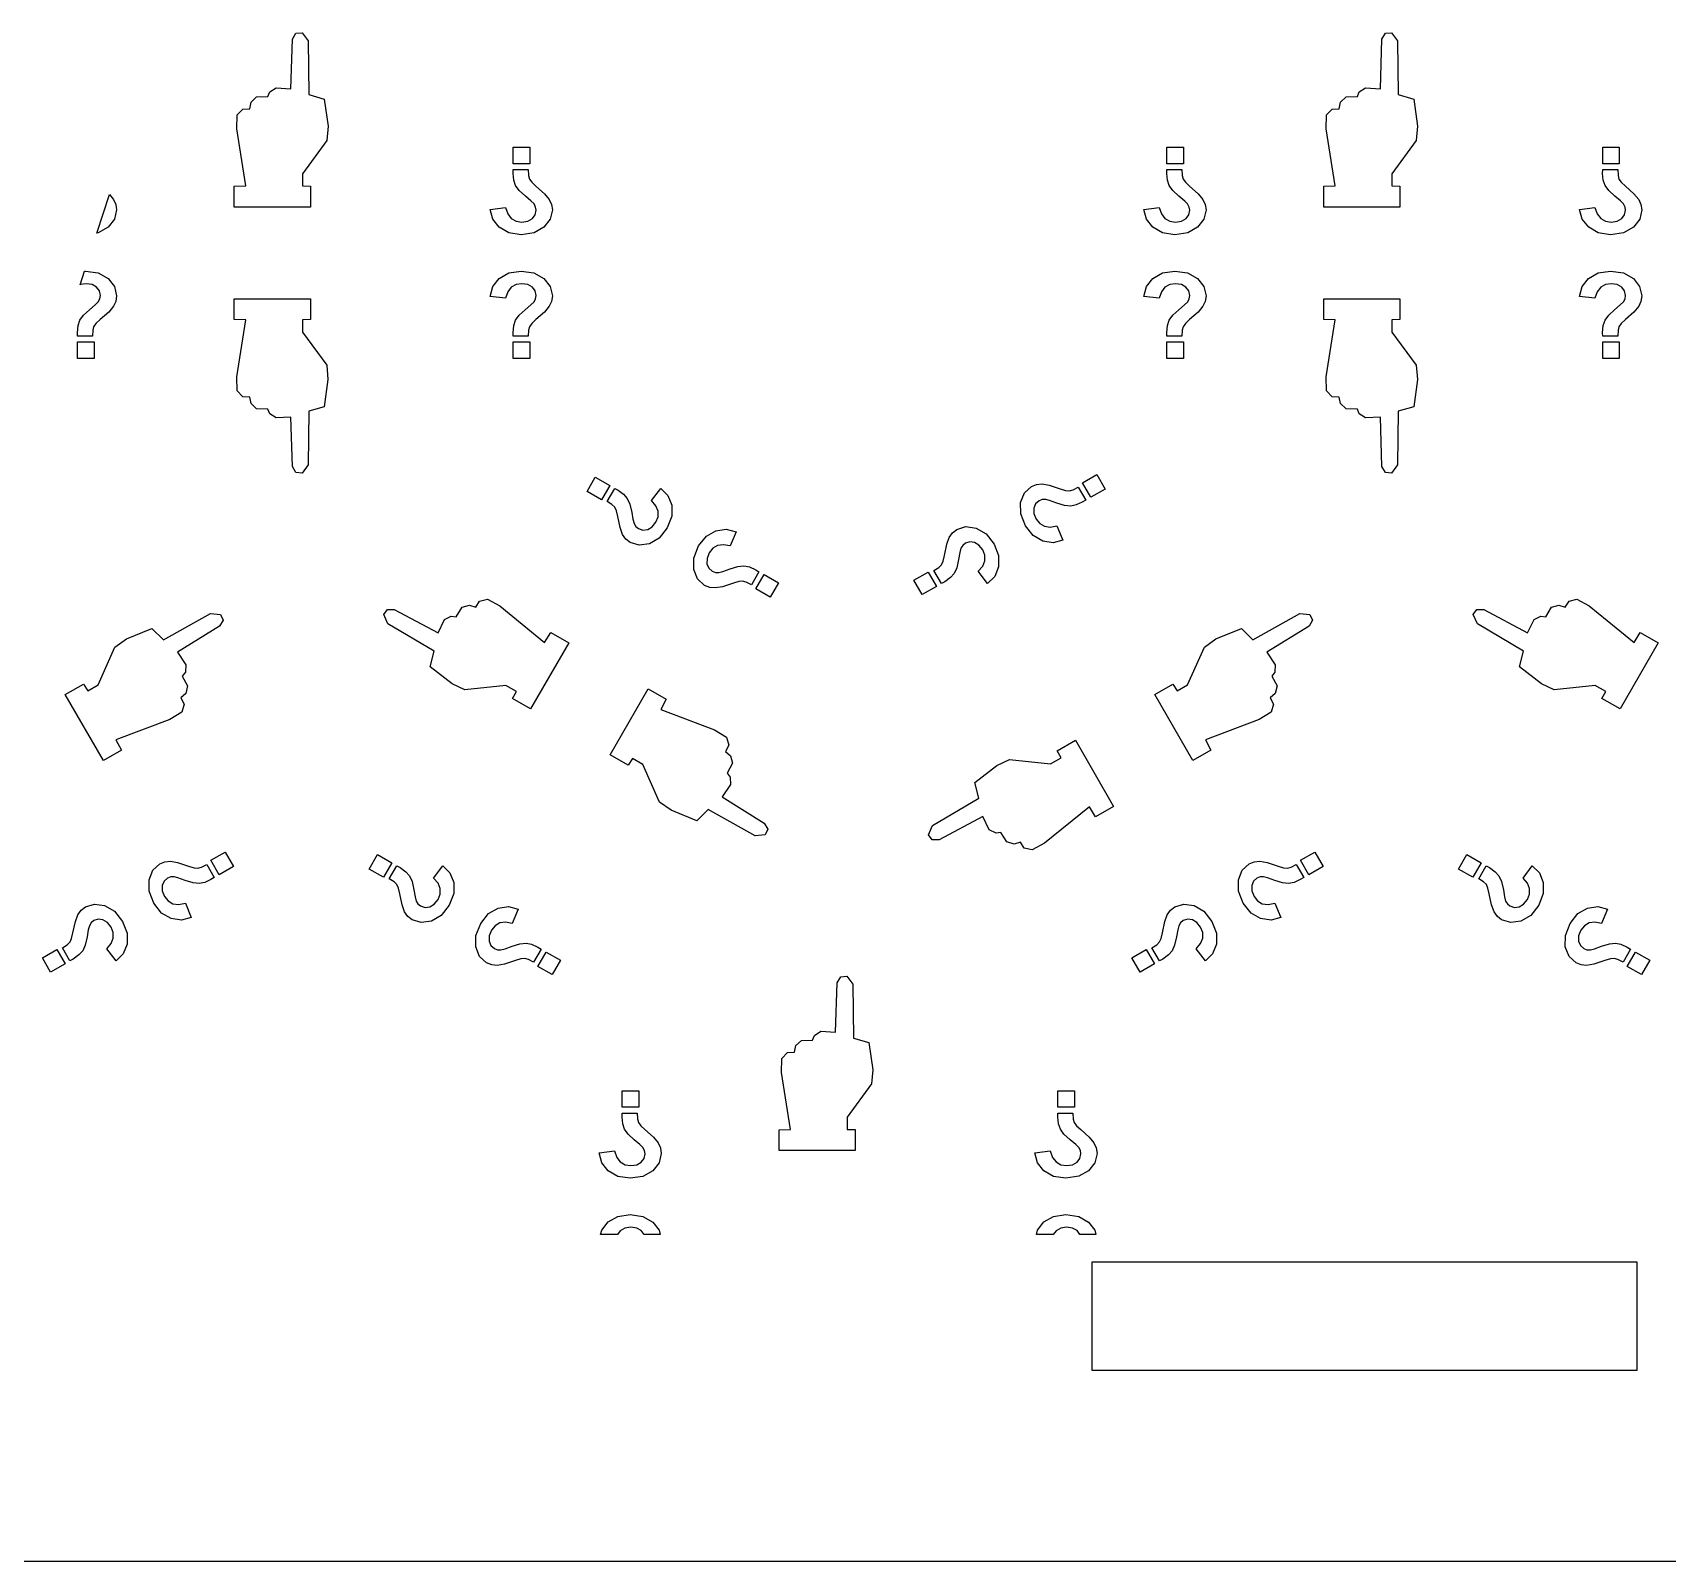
# Model space of a CAD drawing. Header units: metres. Extents: x 20 to 1108, y 20 to 485.
# Drawn here: x 593.2 to 653.2, y 253.8 to 309.9 of the extents above; entities that cross this region are included whole.
import ezdxf

# ---------------------------------------------------------------- set-up
doc = ezdxf.new("R2010")
doc.units = ezdxf.units.M

msp = doc.modelspace()

# ---------------------------------------------------------------- linework, layer by layer
for p, q in [((602.669, 307.892), (602.727, 309.708)), ((602.727, 309.708), (602.853, 309.928)), ((602.853, 309.928), (603.082, 309.95)), ((603.082, 309.95), (603.297, 309.652)), ((642.669, 307.892), (642.726, 309.708)), ((642.726, 309.708), (642.853, 309.928)), ((642.853, 309.928), (643.082, 309.95)), ((643.082, 309.95), (643.297, 309.652)), ((603.297, 309.652), (603.321, 307.675)), ((643.297, 309.652), (643.321, 307.675)), ((601.893, 307.777), (602.123, 307.927)), ((602.123, 307.927), (602.669, 307.892)), ((641.893, 307.777), (642.123, 307.927)), ((642.123, 307.927), (642.669, 307.892)), ((601.161, 307.16), (601.207, 307.401)), ((601.207, 307.401), (601.41, 307.593)), ((601.41, 307.593), (601.824, 307.606)), ((601.824, 307.606), (601.893, 307.777)), ((603.321, 307.675), (603.892, 307.515)), ((603.892, 307.515), (604.03, 306.512)), ((641.161, 307.16), (641.207, 307.401)), ((641.207, 307.401), (641.41, 307.593)), ((641.41, 307.593), (641.824, 307.606)), ((641.824, 307.606), (641.893, 307.777)), ((643.321, 307.675), (643.892, 307.515)), ((643.892, 307.515), (644.031, 306.512)), ((600.681, 306.415), (600.692, 306.931)), ((600.692, 306.931), (600.898, 307.148)), ((600.898, 307.148), (601.161, 307.16)), ((640.681, 306.415), (640.692, 306.931)), ((640.692, 306.931), (640.898, 307.148)), ((640.898, 307.148), (641.161, 307.16)), ((601.013, 304.325), (600.681, 306.415)), ((604.03, 306.512), (603.982, 305.991)), ((641.013, 304.325), (640.681, 306.415)), ((644.031, 306.512), (643.982, 305.991)), ((603.982, 305.991), (603.092, 304.772)), ((610.831, 305.744), (611.441, 305.745)), ((610.832, 305.136), (610.831, 305.744)), ((611.441, 305.745), (611.441, 305.136)), ((634.832, 305.136), (634.832, 305.745)), ((634.832, 305.745), (635.442, 305.745)), ((635.442, 305.745), (635.441, 305.136)), ((643.982, 305.991), (643.093, 304.772)), ((650.831, 305.744), (651.441, 305.745)), ((650.832, 305.136), (650.831, 305.744)), ((651.441, 305.745), (651.441, 305.136)), ((610.829, 304.776), (610.832, 304.924)), ((611.441, 305.136), (610.832, 305.136)), ((610.832, 304.924), (611.383, 304.924)), ((611.383, 304.924), (611.395, 304.706)), ((634.83, 304.776), (634.832, 304.924)), ((635.441, 305.136), (634.832, 305.136)), ((634.832, 304.924), (635.385, 304.926)), ((635.385, 304.926), (635.394, 304.71)), ((650.829, 304.776), (650.832, 304.924)), ((651.441, 305.136), (650.832, 305.136)), ((650.832, 304.924), (651.383, 304.924)), ((651.383, 304.924), (651.395, 304.706)), ((600.589, 303.55), (600.59, 304.314)), ((600.59, 304.314), (601.013, 304.325)), ((603.092, 304.772), (603.092, 304.325)), ((603.092, 304.325), (603.389, 304.315)), ((603.389, 304.315), (603.389, 303.549)), ((610.852, 304.533), (610.829, 304.776)), ((610.919, 304.338), (610.852, 304.533)), ((611.052, 304.152), (610.919, 304.338)), ((611.395, 304.706), (611.425, 304.577)), ((611.425, 304.577), (611.512, 304.458)), ((611.512, 304.458), (611.666, 304.318)), ((611.666, 304.318), (611.976, 304.039)), ((634.853, 304.532), (634.83, 304.776)), ((634.917, 304.339), (634.853, 304.532)), ((635.051, 304.152), (634.917, 304.339)), ((635.394, 304.71), (635.427, 304.574)), ((635.427, 304.574), (635.511, 304.46)), ((635.511, 304.46), (635.666, 304.318)), ((635.666, 304.318), (635.976, 304.039)), ((640.589, 303.55), (640.59, 304.314)), ((640.59, 304.314), (641.013, 304.325)), ((643.093, 304.772), (643.092, 304.325)), ((643.092, 304.325), (643.389, 304.315)), ((643.389, 304.315), (643.389, 303.549)), ((650.852, 304.533), (650.829, 304.776)), ((650.919, 304.338), (650.852, 304.533)), ((651.051, 304.152), (650.919, 304.338)), ((651.395, 304.706), (651.425, 304.577)), ((651.425, 304.577), (651.512, 304.458)), ((651.512, 304.458), (651.666, 304.318)), ((651.666, 304.318), (651.976, 304.039)), ((595.544, 302.594), (596.004, 304.008)), ((596.004, 304.008), (596.154, 303.828)), ((596.154, 303.828), (596.239, 303.644)), ((611.275, 303.944), (611.052, 304.152)), ((611.482, 303.772), (611.275, 303.944)), ((611.594, 303.663), (611.482, 303.772)), ((611.976, 304.039), (612.154, 303.828)), ((612.154, 303.828), (612.238, 303.644)), ((635.273, 303.947), (635.051, 304.152)), ((635.484, 303.77), (635.273, 303.947)), ((635.592, 303.663), (635.484, 303.77)), ((635.976, 304.039), (636.154, 303.828)), ((636.154, 303.828), (636.239, 303.644)), ((651.275, 303.944), (651.051, 304.152)), ((651.482, 303.772), (651.275, 303.944)), ((651.593, 303.663), (651.482, 303.772)), ((651.976, 304.039), (652.154, 303.828)), ((652.154, 303.828), (652.238, 303.644)), ((596.19, 303.103), (595.957, 302.808)), ((596.268, 303.445), (596.19, 303.103)), ((596.239, 303.644), (596.268, 303.445)), ((603.389, 303.549), (600.589, 303.55)), ((609.986, 303.463), (610.545, 303.532)), ((610.08, 303.103), (609.986, 303.463)), ((610.317, 302.804), (610.08, 303.103)), ((610.545, 303.532), (610.629, 303.296)), ((610.629, 303.296), (610.76, 303.129)), ((610.76, 303.129), (610.934, 303.029)), ((611.366, 303.029), (611.533, 303.125)), ((611.533, 303.125), (611.636, 303.261)), ((611.654, 303.549), (611.594, 303.663)), ((611.636, 303.261), (611.673, 303.432)), ((611.673, 303.432), (611.654, 303.549)), ((612.19, 303.103), (611.957, 302.806)), ((612.267, 303.445), (612.19, 303.103)), ((612.238, 303.644), (612.267, 303.445)), ((633.985, 303.463), (634.545, 303.532)), ((634.08, 303.102), (633.985, 303.463)), ((634.317, 302.804), (634.08, 303.102)), ((634.545, 303.532), (634.629, 303.296)), ((634.629, 303.296), (634.76, 303.129)), ((634.76, 303.129), (634.938, 303.027)), ((635.367, 303.028), (635.533, 303.124)), ((635.533, 303.124), (635.636, 303.261)), ((635.654, 303.55), (635.592, 303.663)), ((635.636, 303.261), (635.672, 303.428)), ((635.672, 303.428), (635.654, 303.55)), ((636.19, 303.103), (635.957, 302.808)), ((636.268, 303.445), (636.19, 303.103)), ((636.239, 303.644), (636.268, 303.445)), ((643.389, 303.549), (640.589, 303.55)), ((649.986, 303.463), (650.545, 303.532)), ((650.08, 303.103), (649.986, 303.463)), ((650.317, 302.804), (650.08, 303.103)), ((650.545, 303.532), (650.629, 303.296)), ((650.629, 303.296), (650.76, 303.129)), ((650.76, 303.129), (650.934, 303.029)), ((651.366, 303.029), (651.533, 303.125)), ((651.533, 303.125), (651.636, 303.261)), ((651.654, 303.549), (651.593, 303.663)), ((651.636, 303.261), (651.673, 303.432)), ((651.673, 303.432), (651.654, 303.549)), ((652.19, 303.103), (651.957, 302.806)), ((652.267, 303.445), (652.19, 303.103)), ((652.238, 303.644), (652.267, 303.445)), ((595.594, 302.602), (595.544, 302.594)), ((595.957, 302.808), (595.594, 302.602)), ((610.671, 302.6), (610.317, 302.804)), ((611.122, 302.531), (610.671, 302.6)), ((610.934, 303.029), (611.148, 302.996)), ((611.594, 302.603), (611.122, 302.531)), ((611.148, 302.996), (611.366, 303.029)), ((611.957, 302.806), (611.594, 302.603)), ((634.672, 302.599), (634.317, 302.804)), ((635.122, 302.533), (634.672, 302.599)), ((634.938, 303.027), (635.144, 302.995)), ((635.594, 302.602), (635.122, 302.533)), ((635.144, 302.995), (635.367, 303.028)), ((635.957, 302.808), (635.594, 302.602)), ((650.671, 302.6), (650.317, 302.804)), ((651.122, 302.531), (650.671, 302.6)), ((650.934, 303.029), (651.148, 302.996)), ((651.593, 302.603), (651.122, 302.531)), ((651.148, 302.996), (651.366, 303.029)), ((651.957, 302.806), (651.593, 302.603)), ((594.928, 300.698), (595.089, 301.194)), ((594.934, 300.702), (594.928, 300.698)), ((595.147, 300.734), (594.934, 300.702)), ((595.089, 301.194), (595.121, 301.199)), ((595.121, 301.199), (595.592, 301.13)), ((595.365, 300.702), (595.147, 300.734)), ((595.531, 300.607), (595.365, 300.702)), ((595.592, 301.13), (595.957, 300.922)), ((595.957, 300.922), (596.188, 300.629)), ((610.08, 300.63), (610.316, 300.928)), ((610.316, 300.928), (610.671, 301.132)), ((610.671, 301.132), (611.122, 301.199)), ((610.934, 300.702), (610.76, 300.602)), ((611.148, 300.734), (610.934, 300.702)), ((611.122, 301.199), (611.593, 301.13)), ((611.366, 300.702), (611.148, 300.734)), ((611.532, 300.607), (611.366, 300.702)), ((611.593, 301.13), (611.957, 300.922)), ((611.957, 300.922), (612.189, 300.629)), ((634.08, 300.63), (634.316, 300.928)), ((634.316, 300.928), (634.671, 301.132)), ((634.671, 301.132), (635.121, 301.199)), ((634.934, 300.702), (634.759, 300.602)), ((635.147, 300.734), (634.934, 300.702)), ((635.121, 301.199), (635.593, 301.13)), ((635.365, 300.702), (635.147, 300.734)), ((635.531, 300.607), (635.365, 300.702)), ((635.593, 301.13), (635.957, 300.922)), ((635.957, 300.922), (636.188, 300.629)), ((650.08, 300.63), (650.316, 300.928)), ((650.316, 300.928), (650.671, 301.132)), ((650.671, 301.132), (651.122, 301.199)), ((650.934, 300.702), (650.76, 300.602)), ((651.148, 300.734), (650.934, 300.702)), ((651.122, 301.199), (651.593, 301.13)), ((651.366, 300.702), (651.148, 300.734)), ((651.532, 300.607), (651.366, 300.702)), ((651.593, 301.13), (651.957, 300.922)), ((651.957, 300.922), (652.189, 300.629)), ((595.637, 300.468), (595.531, 300.607)), ((595.594, 300.07), (595.653, 300.179)), ((595.672, 300.3), (595.637, 300.468)), ((595.653, 300.179), (595.672, 300.3)), ((596.237, 300.085), (596.155, 299.904)), ((596.188, 300.629), (596.266, 300.285)), ((596.266, 300.285), (596.237, 300.085)), ((600.589, 299.417), (600.589, 300.182)), ((600.589, 300.182), (603.389, 300.182)), ((603.389, 300.182), (603.389, 299.416)), ((609.986, 300.268), (610.08, 300.63)), ((610.544, 300.199), (609.986, 300.268)), ((610.628, 300.434), (610.544, 300.199)), ((610.76, 300.602), (610.628, 300.434)), ((611.637, 300.468), (611.532, 300.607)), ((611.595, 300.07), (611.654, 300.179)), ((611.673, 300.3), (611.637, 300.468)), ((611.654, 300.179), (611.673, 300.3)), ((612.238, 300.085), (612.155, 299.904)), ((612.189, 300.629), (612.267, 300.285)), ((612.267, 300.285), (612.238, 300.085)), ((633.985, 300.268), (634.08, 300.63)), ((634.543, 300.199), (633.985, 300.268)), ((634.627, 300.434), (634.543, 300.199)), ((634.759, 300.602), (634.627, 300.434)), ((635.636, 300.468), (635.531, 300.607)), ((635.594, 300.07), (635.653, 300.179)), ((635.672, 300.3), (635.636, 300.468)), ((635.653, 300.179), (635.672, 300.3)), ((636.238, 300.085), (636.155, 299.904)), ((636.188, 300.629), (636.267, 300.285)), ((636.267, 300.285), (636.238, 300.085)), ((640.589, 299.417), (640.589, 300.182)), ((640.589, 300.182), (643.389, 300.182)), ((643.389, 300.182), (643.389, 299.416)), ((649.986, 300.268), (650.08, 300.63)), ((650.544, 300.199), (649.986, 300.268)), ((650.628, 300.434), (650.544, 300.199)), ((650.76, 300.602), (650.628, 300.434)), ((651.637, 300.468), (651.532, 300.607)), ((651.595, 300.07), (651.654, 300.179)), ((651.673, 300.3), (651.637, 300.468)), ((651.654, 300.179), (651.673, 300.3)), ((652.238, 300.085), (652.155, 299.904)), ((652.189, 300.629), (652.267, 300.285)), ((652.267, 300.285), (652.238, 300.085)), ((594.918, 299.394), (595.051, 299.578)), ((595.051, 299.578), (595.269, 299.78)), ((595.269, 299.78), (595.477, 299.954)), ((595.477, 299.954), (595.594, 300.07)), ((595.977, 299.694), (595.666, 299.414)), ((596.155, 299.904), (595.977, 299.694)), ((610.918, 299.394), (611.052, 299.578)), ((611.052, 299.578), (611.269, 299.78)), ((611.269, 299.78), (611.477, 299.954)), ((611.477, 299.954), (611.595, 300.07)), ((611.977, 299.694), (611.666, 299.414)), ((612.155, 299.904), (611.977, 299.694)), ((634.918, 299.394), (635.051, 299.578)), ((635.051, 299.578), (635.269, 299.78)), ((635.269, 299.78), (635.477, 299.954)), ((635.477, 299.954), (635.594, 300.07)), ((635.977, 299.694), (635.666, 299.414)), ((636.155, 299.904), (635.977, 299.694)), ((650.918, 299.394), (651.051, 299.578)), ((651.051, 299.578), (651.269, 299.78)), ((651.269, 299.78), (651.477, 299.954)), ((651.477, 299.954), (651.595, 300.07)), ((651.977, 299.694), (651.666, 299.414)), ((652.155, 299.904), (651.977, 299.694)), ((594.829, 298.933), (594.854, 299.203)), ((594.832, 298.806), (594.829, 298.933)), ((594.854, 299.203), (594.918, 299.394)), ((595.394, 299.025), (595.383, 298.806)), ((595.425, 299.154), (595.394, 299.025)), ((595.511, 299.271), (595.425, 299.154)), ((595.666, 299.414), (595.511, 299.271)), ((601.012, 299.404), (600.589, 299.417)), ((600.68, 297.318), (601.012, 299.404)), ((603.389, 299.416), (603.091, 299.404)), ((603.091, 299.404), (603.091, 298.959)), ((603.091, 298.959), (603.981, 297.738)), ((610.829, 298.933), (610.854, 299.203)), ((610.833, 298.806), (610.829, 298.933)), ((610.854, 299.203), (610.918, 299.394)), ((611.395, 299.025), (611.383, 298.806)), ((611.426, 299.154), (611.395, 299.025)), ((611.511, 299.271), (611.426, 299.154)), ((611.666, 299.414), (611.511, 299.271)), ((634.829, 298.933), (634.854, 299.203)), ((634.832, 298.806), (634.829, 298.933)), ((634.854, 299.203), (634.918, 299.394)), ((635.394, 299.025), (635.383, 298.806)), ((635.425, 299.154), (635.394, 299.025)), ((635.511, 299.271), (635.425, 299.154)), ((635.666, 299.414), (635.511, 299.271)), ((641.013, 299.404), (640.589, 299.417)), ((640.68, 297.318), (641.013, 299.404)), ((643.389, 299.416), (643.091, 299.404)), ((643.091, 299.404), (643.091, 298.959)), ((643.091, 298.959), (643.981, 297.738)), ((650.829, 298.933), (650.854, 299.203)), ((650.832, 298.806), (650.829, 298.933)), ((650.854, 299.203), (650.918, 299.394)), ((651.395, 299.025), (651.383, 298.806)), ((651.426, 299.154), (651.395, 299.025)), ((651.511, 299.271), (651.426, 299.154)), ((651.666, 299.414), (651.511, 299.271)), ((595.383, 298.806), (594.832, 298.806)), ((594.832, 297.985), (594.832, 298.596)), ((594.832, 298.596), (595.44, 298.596)), ((595.44, 298.596), (595.44, 297.985)), ((610.832, 297.985), (610.832, 298.596)), ((610.832, 298.596), (611.441, 298.596)), ((611.383, 298.806), (610.833, 298.806)), ((611.441, 298.596), (611.441, 297.985)), ((635.383, 298.806), (634.832, 298.806)), ((634.832, 297.985), (634.832, 298.596)), ((634.832, 298.596), (635.44, 298.596)), ((635.44, 298.596), (635.44, 297.985)), ((651.383, 298.806), (650.832, 298.806)), ((650.832, 297.985), (650.832, 298.596)), ((650.832, 298.596), (651.441, 298.596)), ((651.441, 298.596), (651.441, 297.985)), ((595.44, 297.985), (594.832, 297.985)), ((603.981, 297.738), (604.029, 297.214)), ((611.441, 297.985), (610.832, 297.985)), ((635.44, 297.985), (634.832, 297.985)), ((643.981, 297.738), (644.029, 297.214)), ((651.441, 297.985), (650.832, 297.985)), ((600.692, 296.799), (600.68, 297.318)), ((604.029, 297.214), (603.892, 296.216)), ((640.692, 296.799), (640.68, 297.318)), ((644.029, 297.214), (643.892, 296.216)), ((600.897, 296.582), (600.692, 296.799)), ((601.16, 296.57), (600.897, 296.582)), ((601.207, 296.33), (601.16, 296.57)), ((640.897, 296.582), (640.692, 296.799)), ((641.16, 296.57), (640.897, 296.582)), ((641.207, 296.33), (641.16, 296.57)), ((601.41, 296.137), (601.207, 296.33)), ((601.823, 296.125), (601.41, 296.137)), ((601.891, 295.955), (601.823, 296.125)), ((602.123, 295.805), (601.891, 295.955)), ((603.321, 296.057), (603.297, 294.079)), ((603.892, 296.216), (603.321, 296.057)), ((641.41, 296.137), (641.207, 296.33)), ((641.823, 296.125), (641.41, 296.137)), ((641.891, 295.955), (641.823, 296.125)), ((642.123, 295.805), (641.891, 295.955)), ((643.321, 296.057), (643.297, 294.079)), ((643.892, 296.216), (643.321, 296.057)), ((602.669, 295.839), (602.123, 295.805)), ((602.726, 294.023), (602.669, 295.839)), ((642.669, 295.839), (642.123, 295.805)), ((642.726, 294.023), (642.669, 295.839)), ((602.852, 293.803), (602.726, 294.023)), ((603.081, 293.779), (602.852, 293.803)), ((603.297, 294.079), (603.081, 293.779)), ((613.541, 293.101), (613.845, 293.628)), ((613.845, 293.628), (614.374, 293.324)), ((631.734, 293.419), (632.259, 293.723)), ((632.259, 293.723), (632.564, 293.196)), ((642.852, 293.803), (642.726, 294.023)), ((643.081, 293.779), (642.852, 293.803)), ((643.297, 294.079), (643.081, 293.779)), ((614.069, 292.796), (613.541, 293.101)), ((614.374, 293.324), (614.069, 292.796)), ((614.278, 292.74), (614.555, 293.218)), ((614.555, 293.218), (614.679, 293.149)), ((614.679, 293.149), (614.885, 293.002)), ((614.885, 293.002), (615.02, 292.851)), ((615.905, 292.771), (616.246, 293.22)), ((616.246, 293.22), (616.509, 292.959)), ((616.509, 292.959), (616.651, 292.604)), ((629.458, 292.7), (629.599, 293.054)), ((629.599, 293.054), (629.854, 293.288)), ((629.854, 293.288), (630.041, 293.364)), ((630.041, 293.364), (630.247, 293.383)), ((630.247, 293.383), (630.508, 293.334)), ((630.508, 293.334), (630.912, 293.203)), ((630.912, 293.203), (631.112, 293.142)), ((631.112, 293.142), (631.253, 293.127)), ((631.253, 293.127), (631.39, 293.168)), ((631.39, 293.168), (631.579, 293.266)), ((631.579, 293.266), (631.854, 292.787)), ((632.038, 292.893), (631.734, 293.419)), ((632.564, 293.196), (632.038, 292.893)), ((614.457, 292.627), (614.278, 292.74)), ((614.562, 292.525), (614.457, 292.627)), ((614.618, 292.399), (614.562, 292.525)), ((614.666, 292.19), (614.618, 292.399)), ((615.02, 292.851), (615.115, 292.641)), ((615.115, 292.641), (615.184, 292.339)), ((615.184, 292.339), (615.228, 292.084)), ((616.068, 292.578), (615.905, 292.771)), ((616.146, 292.381), (616.068, 292.578)), ((616.146, 292.179), (616.146, 292.381)), ((616.651, 292.604), (616.65, 292.193)), ((629.462, 292.284), (629.458, 292.7)), ((629.636, 291.842), (629.462, 292.284)), ((630.011, 292.652), (629.945, 292.492)), ((629.945, 292.492), (629.946, 292.299)), ((629.946, 292.299), (630.026, 292.094)), ((630.137, 292.766), (630.011, 292.652)), ((630.256, 292.811), (630.137, 292.766)), ((630.382, 292.815), (630.256, 292.811)), ((630.522, 292.776), (630.382, 292.815)), ((630.79, 292.678), (630.522, 292.776)), ((631.076, 292.591), (630.79, 292.678)), ((631.302, 292.568), (631.076, 292.591)), ((631.505, 292.609), (631.302, 292.568)), ((631.725, 292.709), (631.505, 292.609)), ((631.854, 292.787), (631.725, 292.709)), ((614.752, 291.781), (614.666, 292.19)), ((614.842, 291.528), (614.752, 291.781)), ((615.228, 292.084), (615.268, 291.928)), ((615.268, 291.928), (615.336, 291.817)), ((615.336, 291.817), (615.429, 291.742)), ((615.429, 291.742), (615.594, 291.69)), ((615.594, 291.69), (615.767, 291.711)), ((615.767, 291.711), (615.931, 291.807)), ((615.931, 291.807), (616.07, 291.982)), ((616.07, 291.982), (616.146, 292.179)), ((616.483, 291.771), (616.187, 291.395)), ((616.65, 292.193), (616.483, 291.771)), ((618.274, 291.665), (618.653, 291.721)), ((618.653, 291.721), (619.012, 291.623)), ((626.964, 291.587), (627.121, 291.71)), ((627.121, 291.71), (627.453, 291.814)), ((627.453, 291.814), (627.829, 291.76)), ((627.829, 291.76), (628.189, 291.547)), ((629.922, 291.484), (629.636, 291.842)), ((630.026, 292.094), (630.162, 291.928)), ((630.162, 291.928), (630.334, 291.827)), ((630.334, 291.827), (630.545, 291.796)), ((630.545, 291.796), (630.792, 291.841)), ((630.792, 291.841), (631.011, 291.321)), ((614.964, 291.358), (614.842, 291.528)), ((615.12, 291.234), (614.964, 291.358)), ((615.454, 291.131), (615.12, 291.234)), ((615.829, 291.186), (615.454, 291.131)), ((616.187, 291.395), (615.829, 291.186)), ((617.462, 290.66), (617.637, 291.104)), ((617.637, 291.104), (617.922, 291.462)), ((617.922, 291.462), (618.274, 291.665)), ((618.335, 291.119), (618.163, 291.018)), ((618.546, 291.15), (618.335, 291.119)), ((618.793, 291.104), (618.546, 291.15)), ((619.012, 291.623), (618.793, 291.104)), ((626.666, 290.751), (626.754, 291.166)), ((626.754, 291.166), (626.842, 291.416)), ((626.842, 291.416), (626.964, 291.587)), ((627.335, 291.124), (627.269, 291.018)), ((627.432, 291.203), (627.335, 291.124)), ((627.595, 291.256), (627.432, 291.203)), ((627.767, 291.234), (627.595, 291.256)), ((627.931, 291.138), (627.767, 291.234)), ((628.07, 290.963), (627.931, 291.138)), ((628.189, 291.547), (628.483, 291.176)), ((628.483, 291.176), (628.651, 290.749)), ((630.272, 291.281), (629.922, 291.484)), ((630.657, 291.225), (630.272, 291.281)), ((631.011, 291.321), (630.657, 291.225)), ((617.459, 290.244), (617.462, 290.66)), ((617.946, 290.647), (617.945, 290.453)), ((618.026, 290.85), (617.946, 290.647)), ((618.163, 291.018), (618.026, 290.85)), ((626.561, 290.417), (626.62, 290.548)), ((626.62, 290.548), (626.666, 290.751)), ((627.183, 290.604), (627.114, 290.302)), ((627.23, 290.866), (627.183, 290.604)), ((627.269, 291.018), (627.23, 290.866)), ((628.069, 290.367), (628.147, 290.564)), ((628.147, 290.765), (628.07, 290.963)), ((628.147, 290.564), (628.147, 290.765)), ((628.651, 290.749), (628.651, 290.343)), ((617.599, 289.894), (617.459, 290.244)), ((617.855, 289.655), (617.599, 289.894)), ((617.945, 290.453), (618.011, 290.293)), ((618.011, 290.293), (618.138, 290.179)), ((618.138, 290.179), (618.255, 290.135)), ((618.255, 290.135), (618.382, 290.131)), ((618.382, 290.131), (618.529, 290.171)), ((618.529, 290.171), (618.791, 290.268)), ((618.791, 290.268), (619.076, 290.355)), ((619.076, 290.355), (619.302, 290.38)), ((619.302, 290.38), (619.504, 290.337)), ((619.504, 290.337), (619.737, 290.23)), ((619.854, 290.16), (619.579, 289.68)), ((619.733, 289.526), (620.038, 290.054)), ((619.737, 290.23), (619.854, 290.16)), ((620.038, 290.054), (620.565, 289.749)), ((625.542, 289.844), (626.069, 290.149)), ((626.069, 290.149), (626.374, 289.621)), ((626.279, 290.205), (626.458, 290.318)), ((626.556, 289.728), (626.279, 290.205)), ((626.458, 290.318), (626.561, 290.417)), ((626.887, 289.943), (626.675, 289.792)), ((627.021, 290.095), (626.887, 289.943)), ((627.114, 290.302), (627.021, 290.095)), ((627.906, 290.175), (628.069, 290.367)), ((628.247, 289.726), (627.906, 290.175)), ((628.509, 289.984), (628.247, 289.726)), ((628.651, 290.343), (628.509, 289.984)), ((618.045, 289.58), (617.855, 289.655)), ((618.243, 289.562), (618.045, 289.58)), ((618.511, 289.61), (618.243, 289.562)), ((618.913, 289.74), (618.511, 289.61)), ((619.112, 289.802), (618.913, 289.74)), ((619.254, 289.818), (619.112, 289.802)), ((619.389, 289.778), (619.254, 289.818)), ((619.579, 289.68), (619.389, 289.778)), ((620.261, 289.221), (619.733, 289.526)), ((620.565, 289.749), (620.261, 289.221)), ((625.846, 289.318), (625.542, 289.844)), ((626.374, 289.621), (625.846, 289.318)), ((626.675, 289.792), (626.556, 289.728)), ((606.08, 288.587), (606.214, 288.774)), ((606.214, 288.774), (606.464, 288.774)), ((606.464, 288.774), (608.069, 287.916)), ((608.738, 288.503), (608.955, 288.854)), ((608.955, 288.854), (609.225, 288.935)), ((609.225, 288.935), (609.455, 288.855)), ((609.455, 288.855), (609.596, 289.076)), ((609.596, 289.076), (609.888, 289.146)), ((609.888, 289.146), (610.336, 288.901)), ((610.336, 288.901), (611.984, 287.566)), ((646.08, 288.587), (646.214, 288.774)), ((646.214, 288.774), (646.464, 288.774)), ((646.464, 288.774), (648.068, 287.916)), ((648.738, 288.503), (648.955, 288.854)), ((648.955, 288.854), (649.226, 288.935)), ((649.226, 288.935), (649.455, 288.855)), ((649.455, 288.855), (649.596, 289.076)), ((649.596, 289.076), (649.888, 289.146)), ((649.888, 289.146), (650.336, 288.901)), ((650.336, 288.901), (651.984, 287.566)), ((597.992, 287.656), (599.715, 288.625)), ((600.049, 288.158), (598.505, 287.2)), ((599.715, 288.625), (600.081, 288.586)), ((600.176, 288.376), (600.049, 288.158)), ((600.081, 288.586), (600.176, 288.376)), ((606.229, 288.252), (606.08, 288.587)), ((607.93, 287.241), (606.229, 288.252)), ((608.069, 287.916), (608.31, 288.405)), ((608.31, 288.405), (608.555, 288.529)), ((608.555, 288.529), (608.738, 288.503)), ((637.992, 287.656), (639.715, 288.625)), ((640.049, 288.158), (638.505, 287.2)), ((639.715, 288.625), (640.081, 288.586)), ((640.176, 288.376), (640.049, 288.158)), ((640.081, 288.586), (640.176, 288.376)), ((646.229, 288.252), (646.08, 288.587)), ((647.93, 287.241), (646.229, 288.252)), ((648.068, 287.916), (648.31, 288.405)), ((648.31, 288.405), (648.555, 288.529)), ((648.555, 288.529), (648.738, 288.503)), ((596.206, 287.391), (596.63, 287.69)), ((596.63, 287.69), (597.566, 288.071)), ((597.566, 288.071), (597.992, 287.656)), ((612.867, 287.544), (611.468, 285.121)), ((611.984, 287.566), (612.206, 287.925)), ((612.206, 287.925), (612.867, 287.544)), ((636.206, 287.391), (636.63, 287.69)), ((636.63, 287.69), (637.565, 288.071)), ((637.565, 288.071), (637.992, 287.656)), ((652.867, 287.544), (651.468, 285.121)), ((651.984, 287.566), (652.206, 287.925)), ((652.206, 287.925), (652.867, 287.544)), ((595.591, 286.008), (596.206, 287.391)), ((598.505, 287.2), (598.808, 286.743)), ((607.783, 286.666), (607.93, 287.241)), ((635.591, 286.008), (636.206, 287.391)), ((638.505, 287.2), (638.808, 286.743)), ((647.783, 286.666), (647.93, 287.241)), ((598.793, 286.47), (598.68, 286.325)), ((598.68, 286.325), (598.876, 285.966)), ((598.808, 286.743), (598.793, 286.47)), ((608.583, 286.045), (607.783, 286.666)), ((638.793, 286.47), (638.68, 286.325)), ((638.68, 286.325), (638.876, 285.966)), ((638.808, 286.743), (638.793, 286.47)), ((648.583, 286.045), (647.783, 286.666)), ((594.385, 285.653), (595.048, 286.036)), ((595.048, 286.036), (595.206, 285.786)), ((595.206, 285.786), (595.591, 286.008)), ((598.811, 285.689), (598.627, 285.528)), ((598.876, 285.966), (598.811, 285.689)), ((609.056, 285.827), (608.583, 286.045)), ((610.558, 285.987), (609.056, 285.827)), ((610.945, 285.765), (610.558, 285.987)), ((610.806, 285.503), (610.945, 285.765)), ((614.385, 283.437), (615.786, 285.86)), ((615.786, 285.86), (616.448, 285.478)), ((634.385, 285.653), (635.048, 286.036)), ((635.048, 286.036), (635.206, 285.786)), ((635.206, 285.786), (635.591, 286.008)), ((638.81, 285.689), (638.627, 285.528)), ((638.876, 285.966), (638.81, 285.689)), ((649.056, 285.827), (648.583, 286.045)), ((650.558, 285.987), (649.056, 285.827)), ((650.945, 285.765), (650.558, 285.987)), ((650.806, 285.503), (650.945, 285.765)), ((595.786, 283.229), (594.385, 285.653)), ((598.627, 285.528), (598.748, 285.295)), ((598.748, 285.295), (598.661, 285.007)), ((611.468, 285.121), (610.806, 285.503)), ((616.448, 285.478), (616.246, 285.105)), ((616.246, 285.105), (618.22, 284.351)), ((635.786, 283.229), (634.385, 285.653)), ((638.627, 285.528), (638.748, 285.295)), ((638.748, 285.295), (638.661, 285.007)), ((651.468, 285.121), (650.806, 285.503)), ((598.22, 284.738), (596.245, 283.984)), ((598.661, 285.007), (598.22, 284.738)), ((638.219, 284.738), (636.245, 283.984)), ((638.661, 285.007), (638.219, 284.738)), ((596.245, 283.984), (596.448, 283.611)), ((618.22, 284.351), (618.663, 284.081)), ((618.663, 284.081), (618.749, 283.795)), ((630.806, 283.586), (631.469, 283.969)), ((631.469, 283.969), (632.868, 281.545)), ((636.245, 283.984), (636.448, 283.611)), ((596.448, 283.611), (595.786, 283.229)), ((615.048, 283.054), (614.385, 283.437)), ((615.206, 283.304), (615.048, 283.054)), ((615.591, 283.082), (615.206, 283.304)), ((618.749, 283.795), (618.627, 283.561)), ((618.627, 283.561), (618.812, 283.4)), ((618.812, 283.4), (618.878, 283.127)), ((630.559, 283.102), (630.945, 283.325)), ((630.945, 283.325), (630.806, 283.586)), ((636.448, 283.611), (635.786, 283.229)), ((616.206, 281.699), (615.591, 283.082)), ((618.878, 283.127), (618.68, 282.764)), ((618.68, 282.764), (618.795, 282.617)), ((627.784, 282.424), (628.585, 283.044)), ((628.585, 283.044), (629.056, 283.262)), ((629.056, 283.262), (630.559, 283.102)), ((618.809, 282.346), (618.505, 281.889)), ((618.795, 282.617), (618.809, 282.346)), ((627.931, 281.848), (627.784, 282.424)), ((616.631, 281.4), (616.206, 281.699)), ((618.505, 281.889), (620.049, 280.931)), ((626.229, 280.839), (627.931, 281.848)), ((631.984, 281.525), (630.339, 280.19)), ((632.206, 281.164), (631.984, 281.525)), ((632.868, 281.545), (632.206, 281.164)), ((617.566, 281.018), (616.631, 281.4)), ((617.992, 281.433), (617.566, 281.018)), ((619.715, 280.463), (617.992, 281.433)), ((620.049, 280.931), (620.176, 280.711)), ((628.069, 281.175), (626.465, 280.317)), ((628.311, 280.684), (628.069, 281.175)), ((620.082, 280.503), (619.715, 280.463)), ((620.176, 280.711), (620.082, 280.503)), ((626.082, 280.503), (626.229, 280.839)), ((626.215, 280.317), (626.082, 280.503)), ((626.465, 280.317), (626.215, 280.317)), ((628.557, 280.561), (628.311, 280.684)), ((628.739, 280.587), (628.557, 280.561)), ((628.956, 280.236), (628.739, 280.587)), ((599.732, 279.564), (600.26, 279.868)), ((600.26, 279.868), (600.565, 279.34)), ((605.541, 279.244), (605.846, 279.773)), ((605.846, 279.773), (606.374, 279.468)), ((629.227, 280.154), (628.956, 280.236)), ((629.456, 280.234), (629.227, 280.154)), ((629.596, 280.014), (629.456, 280.234)), ((629.89, 279.943), (629.596, 280.014)), ((630.339, 280.19), (629.89, 279.943)), ((639.732, 279.564), (640.26, 279.868)), ((640.26, 279.868), (640.565, 279.34)), ((645.541, 279.244), (645.846, 279.773)), ((645.846, 279.773), (646.374, 279.468)), ((597.458, 278.844), (597.599, 279.197)), ((597.599, 279.197), (597.853, 279.433)), ((597.853, 279.433), (598.04, 279.508)), ((598.04, 279.508), (598.247, 279.526)), ((598.247, 279.526), (598.508, 279.479)), ((598.508, 279.479), (598.913, 279.347)), ((598.913, 279.347), (599.11, 279.287)), ((599.11, 279.287), (599.252, 279.271)), ((599.252, 279.271), (599.391, 279.312)), ((599.391, 279.312), (599.578, 279.408)), ((599.578, 279.408), (599.854, 278.93)), ((600.037, 279.035), (599.732, 279.564)), ((600.565, 279.34), (600.037, 279.035)), ((606.068, 278.94), (605.541, 279.244)), ((606.374, 279.468), (606.068, 278.94)), ((606.281, 278.884), (606.556, 279.361)), ((606.556, 279.361), (606.675, 279.296)), ((606.675, 279.296), (606.885, 279.146)), ((606.885, 279.146), (607.02, 278.993)), ((607.906, 278.914), (608.246, 279.364)), ((608.246, 279.364), (608.507, 279.104)), ((608.507, 279.104), (608.651, 278.745)), ((637.458, 278.844), (637.599, 279.197)), ((637.599, 279.197), (637.853, 279.433)), ((637.853, 279.433), (638.04, 279.508)), ((638.04, 279.508), (638.247, 279.526)), ((638.247, 279.526), (638.508, 279.479)), ((638.508, 279.479), (638.913, 279.347)), ((638.913, 279.347), (639.11, 279.287)), ((639.11, 279.287), (639.252, 279.271)), ((639.252, 279.271), (639.392, 279.312)), ((639.392, 279.312), (639.578, 279.408)), ((639.578, 279.408), (639.854, 278.93)), ((640.037, 279.035), (639.732, 279.564)), ((640.565, 279.34), (640.037, 279.035)), ((646.068, 278.94), (645.541, 279.244)), ((646.374, 279.468), (646.068, 278.94)), ((646.281, 278.884), (646.556, 279.361)), ((646.556, 279.361), (646.675, 279.296)), ((646.675, 279.296), (646.885, 279.146)), ((646.885, 279.146), (647.02, 278.993)), ((647.906, 278.914), (648.246, 279.364)), ((648.246, 279.364), (648.507, 279.104)), ((648.507, 279.104), (648.651, 278.745)), ((597.462, 278.429), (597.458, 278.844)), ((598.011, 278.796), (597.945, 278.636)), ((597.945, 278.636), (597.945, 278.446)), ((598.137, 278.91), (598.011, 278.796)), ((598.255, 278.954), (598.137, 278.91)), ((598.382, 278.959), (598.255, 278.954)), ((598.522, 278.92), (598.382, 278.959)), ((598.79, 278.822), (598.522, 278.92)), ((599.076, 278.734), (598.79, 278.822)), ((599.301, 278.711), (599.076, 278.734)), ((599.504, 278.752), (599.301, 278.711)), ((599.727, 278.855), (599.504, 278.752)), ((599.854, 278.93), (599.727, 278.855)), ((606.461, 278.769), (606.281, 278.884)), ((606.562, 278.673), (606.461, 278.769)), ((606.619, 278.541), (606.562, 278.673)), ((606.666, 278.334), (606.619, 278.541)), ((607.02, 278.993), (607.114, 278.787)), ((607.114, 278.787), (607.184, 278.483)), ((607.184, 278.483), (607.228, 278.228)), ((608.069, 278.721), (607.906, 278.914)), ((608.146, 278.526), (608.069, 278.721)), ((608.146, 278.324), (608.146, 278.526)), ((608.651, 278.745), (608.65, 278.339)), ((637.462, 278.429), (637.458, 278.844)), ((638.011, 278.796), (637.945, 278.636)), ((637.945, 278.636), (637.945, 278.446)), ((638.137, 278.91), (638.011, 278.796)), ((638.255, 278.954), (638.137, 278.91)), ((638.382, 278.959), (638.255, 278.954)), ((638.522, 278.92), (638.382, 278.959)), ((638.79, 278.822), (638.522, 278.92)), ((639.076, 278.734), (638.79, 278.822)), ((639.301, 278.711), (639.076, 278.734)), ((639.504, 278.752), (639.301, 278.711)), ((639.727, 278.855), (639.504, 278.752)), ((639.854, 278.93), (639.727, 278.855)), ((646.461, 278.769), (646.281, 278.884)), ((646.562, 278.673), (646.461, 278.769)), ((646.619, 278.541), (646.562, 278.673)), ((646.666, 278.334), (646.619, 278.541)), ((647.02, 278.993), (647.114, 278.787)), ((647.114, 278.787), (647.184, 278.483)), ((647.184, 278.483), (647.228, 278.228)), ((648.068, 278.721), (647.906, 278.914)), ((648.147, 278.526), (648.068, 278.721)), ((648.146, 278.324), (648.147, 278.526)), ((648.651, 278.745), (648.65, 278.339)), ((595.12, 277.856), (595.453, 277.959)), ((595.453, 277.959), (595.829, 277.904)), ((595.829, 277.904), (596.187, 277.694)), ((597.636, 277.985), (597.462, 278.429)), ((597.922, 277.628), (597.636, 277.985)), ((597.945, 278.446), (598.029, 278.236)), ((598.029, 278.236), (598.162, 278.071)), ((598.162, 278.071), (598.334, 277.971)), ((598.334, 277.971), (598.545, 277.941)), ((598.545, 277.941), (598.792, 277.985)), ((598.792, 277.985), (599.011, 277.466)), ((606.752, 277.925), (606.666, 278.334)), ((606.842, 277.673), (606.752, 277.925)), ((607.228, 278.228), (607.267, 278.069)), ((607.267, 278.069), (607.333, 277.965)), ((607.333, 277.965), (607.428, 277.887)), ((607.428, 277.887), (607.595, 277.833)), ((607.766, 277.856), (607.93, 277.95)), ((607.93, 277.95), (608.069, 278.125)), ((608.069, 278.125), (608.146, 278.324)), ((608.483, 277.914), (608.189, 277.543)), ((608.65, 278.339), (608.483, 277.914)), ((635.12, 277.856), (635.453, 277.959)), ((635.453, 277.959), (635.829, 277.904)), ((635.829, 277.904), (636.187, 277.694)), ((637.636, 277.985), (637.462, 278.429)), ((637.922, 277.628), (637.636, 277.985)), ((637.945, 278.446), (638.029, 278.236)), ((638.029, 278.236), (638.162, 278.071)), ((638.162, 278.071), (638.334, 277.971)), ((638.334, 277.971), (638.545, 277.941)), ((638.545, 277.941), (638.792, 277.985)), ((638.792, 277.985), (639.011, 277.466)), ((646.752, 277.925), (646.666, 278.334)), ((646.842, 277.673), (646.752, 277.925)), ((647.228, 278.228), (647.267, 278.069)), ((647.267, 278.069), (647.333, 277.965)), ((647.333, 277.965), (647.428, 277.887)), ((647.428, 277.887), (647.594, 277.833)), ((647.766, 277.856), (647.93, 277.95)), ((647.93, 277.95), (648.069, 278.125)), ((648.069, 278.125), (648.146, 278.324)), ((648.483, 277.914), (648.189, 277.543)), ((648.65, 278.339), (648.483, 277.914)), ((594.666, 276.898), (594.753, 277.311)), ((594.753, 277.311), (594.842, 277.561)), ((594.842, 277.561), (594.963, 277.732)), ((594.963, 277.732), (595.12, 277.856)), ((595.431, 277.348), (595.333, 277.267)), ((595.594, 277.401), (595.431, 277.348)), ((595.766, 277.378), (595.594, 277.401)), ((595.931, 277.282), (595.766, 277.378)), ((596.07, 277.108), (595.931, 277.282)), ((596.187, 277.694), (596.483, 277.32)), ((596.483, 277.32), (596.65, 276.894)), ((598.272, 277.425), (597.922, 277.628)), ((598.656, 277.369), (598.272, 277.425)), ((599.011, 277.466), (598.656, 277.369)), ((606.964, 277.502), (606.842, 277.673)), ((607.12, 277.378), (606.964, 277.502)), ((607.453, 277.275), (607.12, 277.378)), ((607.828, 277.328), (607.453, 277.275)), ((607.595, 277.833), (607.766, 277.856)), ((608.189, 277.543), (607.828, 277.328)), ((609.636, 277.247), (609.922, 277.606)), ((609.922, 277.606), (610.274, 277.809)), ((610.274, 277.809), (610.653, 277.865)), ((610.547, 277.294), (610.334, 277.263)), ((610.791, 277.248), (610.547, 277.294)), ((610.653, 277.865), (611.011, 277.768)), ((611.011, 277.768), (610.791, 277.248)), ((634.666, 276.898), (634.753, 277.311)), ((634.753, 277.311), (634.842, 277.561)), ((634.842, 277.561), (634.963, 277.732)), ((634.963, 277.732), (635.12, 277.856)), ((635.431, 277.348), (635.333, 277.267)), ((635.594, 277.401), (635.431, 277.348)), ((635.766, 277.378), (635.594, 277.401)), ((635.931, 277.282), (635.766, 277.378)), ((636.07, 277.108), (635.931, 277.282)), ((636.187, 277.694), (636.483, 277.32)), ((636.483, 277.32), (636.65, 276.894)), ((638.272, 277.425), (637.922, 277.628)), ((638.656, 277.369), (638.272, 277.425)), ((639.011, 277.466), (638.656, 277.369)), ((646.964, 277.502), (646.842, 277.673)), ((647.12, 277.378), (646.964, 277.502)), ((647.453, 277.275), (647.12, 277.378)), ((647.828, 277.328), (647.453, 277.275)), ((647.594, 277.833), (647.766, 277.856)), ((648.189, 277.543), (647.828, 277.328)), ((649.636, 277.247), (649.922, 277.606)), ((649.922, 277.606), (650.274, 277.809)), ((650.274, 277.809), (650.653, 277.865)), ((650.547, 277.294), (650.335, 277.263)), ((650.791, 277.248), (650.547, 277.294)), ((650.653, 277.865), (651.011, 277.768)), ((651.011, 277.768), (650.791, 277.248)), ((594.562, 276.565), (594.617, 276.69)), ((594.617, 276.69), (594.666, 276.898)), ((595.183, 276.748), (595.113, 276.445)), ((595.229, 277.012), (595.183, 276.748)), ((595.267, 277.163), (595.229, 277.012)), ((595.333, 277.267), (595.267, 277.163)), ((596.068, 276.512), (596.146, 276.708)), ((596.146, 276.91), (596.07, 277.108)), ((596.146, 276.708), (596.146, 276.91)), ((596.65, 276.894), (596.651, 276.488)), ((609.459, 276.388), (609.462, 276.806)), ((609.462, 276.806), (609.636, 277.247)), ((610.029, 276.996), (609.945, 276.788)), ((609.945, 276.788), (609.945, 276.597)), ((610.162, 277.162), (610.029, 276.996)), ((610.334, 277.263), (610.162, 277.162)), ((634.562, 276.565), (634.617, 276.69)), ((634.617, 276.69), (634.666, 276.898)), ((635.182, 276.748), (635.113, 276.445)), ((635.229, 277.012), (635.182, 276.748)), ((635.267, 277.163), (635.229, 277.012)), ((635.333, 277.267), (635.267, 277.163)), ((636.068, 276.512), (636.146, 276.708)), ((636.146, 276.91), (636.07, 277.108)), ((636.146, 276.708), (636.146, 276.91)), ((636.65, 276.894), (636.651, 276.488)), ((649.459, 276.388), (649.462, 276.806)), ((649.462, 276.806), (649.636, 277.247)), ((650.029, 276.996), (649.945, 276.788)), ((649.945, 276.788), (649.945, 276.597)), ((650.162, 277.162), (650.029, 276.996)), ((650.335, 277.263), (650.162, 277.162)), ((593.541, 275.988), (594.068, 276.294)), ((594.068, 276.294), (594.374, 275.766)), ((594.281, 276.35), (594.457, 276.463)), ((594.556, 275.871), (594.281, 276.35)), ((594.457, 276.463), (594.562, 276.565)), ((594.886, 276.088), (594.676, 275.938)), ((595.022, 276.24), (594.886, 276.088)), ((595.113, 276.445), (595.022, 276.24)), ((595.905, 276.319), (596.068, 276.512)), ((596.246, 275.87), (595.905, 276.319)), ((596.507, 276.13), (596.246, 275.87)), ((596.651, 276.488), (596.507, 276.13)), ((609.598, 276.037), (609.459, 276.388)), ((609.945, 276.597), (610.012, 276.437)), ((610.012, 276.437), (610.137, 276.323)), ((610.137, 276.323), (610.255, 276.278)), ((610.255, 276.278), (610.381, 276.275)), ((610.381, 276.275), (610.529, 276.315)), ((610.529, 276.315), (610.792, 276.411)), ((610.792, 276.411), (611.076, 276.498)), ((611.076, 276.498), (611.302, 276.523)), ((611.302, 276.523), (611.501, 276.482)), ((611.501, 276.482), (611.736, 276.374)), ((611.853, 276.301), (611.578, 275.824)), ((611.733, 275.67), (612.037, 276.196)), ((611.736, 276.374), (611.853, 276.301)), ((612.037, 276.196), (612.564, 275.893)), ((633.541, 275.988), (634.068, 276.294)), ((634.068, 276.294), (634.374, 275.766)), ((634.281, 276.35), (634.457, 276.463)), ((634.556, 275.871), (634.281, 276.35)), ((634.457, 276.463), (634.562, 276.565)), ((634.886, 276.088), (634.676, 275.938)), ((635.022, 276.24), (634.886, 276.088)), ((635.113, 276.445), (635.022, 276.24)), ((635.906, 276.319), (636.068, 276.512)), ((636.246, 275.87), (635.906, 276.319)), ((636.507, 276.13), (636.246, 275.87)), ((636.651, 276.488), (636.507, 276.13)), ((649.598, 276.037), (649.459, 276.388)), ((649.945, 276.597), (650.011, 276.437)), ((650.011, 276.437), (650.137, 276.323)), ((650.137, 276.323), (650.255, 276.278)), ((650.255, 276.278), (650.381, 276.275)), ((650.381, 276.275), (650.529, 276.315)), ((650.529, 276.315), (650.792, 276.411)), ((650.792, 276.411), (651.076, 276.498)), ((651.076, 276.498), (651.302, 276.523)), ((651.302, 276.523), (651.501, 276.482)), ((651.501, 276.482), (651.736, 276.374)), ((651.853, 276.301), (651.578, 275.824)), ((651.733, 275.67), (652.037, 276.196)), ((651.736, 276.374), (651.853, 276.301)), ((652.037, 276.196), (652.564, 275.893)), ((593.845, 275.461), (593.541, 275.988)), ((594.374, 275.766), (593.845, 275.461)), ((594.676, 275.938), (594.556, 275.871)), ((609.854, 275.8), (609.598, 276.037)), ((610.045, 275.724), (609.854, 275.8)), ((610.243, 275.705), (610.045, 275.724)), ((610.511, 275.754), (610.243, 275.705)), ((610.912, 275.884), (610.511, 275.754)), ((611.114, 275.947), (610.912, 275.884)), ((611.254, 275.962), (611.114, 275.947)), ((611.388, 275.922), (611.254, 275.962)), ((611.578, 275.824), (611.388, 275.922)), ((612.26, 275.366), (611.733, 275.67)), ((612.564, 275.893), (612.26, 275.366)), ((633.845, 275.461), (633.541, 275.988)), ((634.374, 275.766), (633.845, 275.461)), ((634.676, 275.938), (634.556, 275.871)), ((649.854, 275.8), (649.598, 276.037)), ((650.045, 275.724), (649.854, 275.8)), ((650.243, 275.705), (650.045, 275.724)), ((650.511, 275.754), (650.243, 275.705)), ((650.912, 275.884), (650.511, 275.754)), ((651.114, 275.947), (650.912, 275.884)), ((651.254, 275.962), (651.114, 275.947)), ((651.389, 275.922), (651.254, 275.962)), ((651.578, 275.824), (651.389, 275.922)), ((652.26, 275.366), (651.733, 275.67)), ((652.564, 275.893), (652.26, 275.366)), ((622.669, 273.251), (622.727, 275.068)), ((622.727, 275.068), (622.853, 275.286)), ((622.853, 275.286), (623.082, 275.309)), ((623.082, 275.309), (623.297, 275.012)), ((623.297, 275.012), (623.321, 273.033)), ((621.824, 272.965), (621.893, 273.136)), ((621.893, 273.136), (622.123, 273.286)), ((622.123, 273.286), (622.669, 273.251)), ((620.692, 272.289), (620.898, 272.507)), ((620.898, 272.507), (621.161, 272.52)), ((621.161, 272.52), (621.207, 272.759)), ((621.207, 272.759), (621.41, 272.951)), ((621.41, 272.951), (621.824, 272.965)), ((623.321, 273.033), (623.892, 272.873)), ((623.892, 272.873), (624.03, 271.87)), ((620.681, 271.775), (620.692, 272.289)), ((621.013, 269.685), (620.681, 271.775)), ((623.982, 271.351), (623.092, 270.131)), ((624.03, 271.87), (623.982, 271.351)), ((614.832, 270.494), (614.832, 271.104)), ((614.832, 271.104), (615.441, 271.104)), ((615.441, 271.104), (615.441, 270.494)), ((630.831, 271.104), (631.441, 271.104)), ((630.832, 270.494), (630.831, 271.104)), ((631.441, 271.104), (631.441, 270.495)), ((614.83, 270.134), (614.832, 270.283)), ((614.853, 269.892), (614.83, 270.134)), ((615.441, 270.494), (614.832, 270.494)), ((614.832, 270.283), (615.385, 270.284)), ((615.385, 270.284), (615.394, 270.069)), ((623.092, 270.131), (623.092, 269.685)), ((630.829, 270.134), (630.832, 270.283)), ((630.852, 269.893), (630.829, 270.134)), ((631.441, 270.495), (630.832, 270.494)), ((630.832, 270.283), (631.383, 270.283)), ((631.383, 270.283), (631.395, 270.065)), ((614.917, 269.698), (614.853, 269.892)), ((615.051, 269.512), (614.917, 269.698)), ((615.273, 269.306), (615.051, 269.512)), ((615.394, 270.069), (615.427, 269.934)), ((615.427, 269.934), (615.511, 269.819)), ((615.511, 269.819), (615.666, 269.677)), ((615.666, 269.677), (615.976, 269.399)), ((620.589, 268.908), (620.59, 269.672)), ((620.59, 269.672), (621.013, 269.685)), ((623.092, 269.685), (623.389, 269.674)), ((623.389, 269.674), (623.389, 268.908)), ((630.919, 269.696), (630.852, 269.893)), ((631.052, 269.512), (630.919, 269.696)), ((631.275, 269.304), (631.052, 269.512)), ((631.395, 270.065), (631.425, 269.936)), ((631.425, 269.936), (631.512, 269.818)), ((631.512, 269.818), (631.666, 269.677)), ((631.666, 269.677), (631.976, 269.399)), ((613.985, 268.822), (614.545, 268.891)), ((614.545, 268.891), (614.629, 268.654)), ((615.484, 269.129), (615.273, 269.306)), ((615.592, 269.023), (615.484, 269.129)), ((615.654, 268.908), (615.592, 269.023)), ((615.672, 268.786), (615.654, 268.908)), ((615.976, 269.399), (616.154, 269.188)), ((616.154, 269.188), (616.239, 269.003)), ((616.239, 269.003), (616.268, 268.804)), ((623.389, 268.908), (620.589, 268.908)), ((629.986, 268.822), (630.545, 268.891)), ((630.545, 268.891), (630.629, 268.654)), ((631.482, 269.131), (631.275, 269.304)), ((631.594, 269.023), (631.482, 269.131)), ((631.654, 268.908), (631.594, 269.023)), ((631.673, 268.79), (631.654, 268.908)), ((631.976, 269.399), (632.154, 269.188)), ((632.154, 269.188), (632.238, 269.003)), ((632.238, 269.003), (632.267, 268.804)), ((614.08, 268.461), (613.985, 268.822)), ((614.317, 268.162), (614.08, 268.461)), ((614.629, 268.654), (614.76, 268.488)), ((614.76, 268.488), (614.938, 268.386)), ((614.938, 268.386), (615.144, 268.354)), ((615.144, 268.354), (615.367, 268.388)), ((615.367, 268.388), (615.533, 268.483)), ((615.533, 268.483), (615.637, 268.619)), ((615.637, 268.619), (615.672, 268.786)), ((616.19, 268.461), (615.957, 268.167)), ((616.268, 268.804), (616.19, 268.461)), ((630.08, 268.461), (629.986, 268.822)), ((630.317, 268.162), (630.08, 268.461)), ((630.629, 268.654), (630.76, 268.488)), ((630.76, 268.488), (630.934, 268.388)), ((630.934, 268.388), (631.148, 268.355)), ((631.148, 268.355), (631.366, 268.388)), ((631.366, 268.388), (631.533, 268.484)), ((631.533, 268.484), (631.636, 268.62)), ((631.636, 268.62), (631.673, 268.79)), ((632.19, 268.461), (631.957, 268.165)), ((632.267, 268.804), (632.19, 268.461)), ((614.672, 267.958), (614.317, 268.162)), ((615.122, 267.892), (614.672, 267.958)), ((615.594, 267.96), (615.122, 267.892)), ((615.957, 268.167), (615.594, 267.96)), ((630.671, 267.958), (630.317, 268.162)), ((631.122, 267.891), (630.671, 267.958)), ((631.594, 267.961), (631.122, 267.891)), ((631.957, 268.165), (631.594, 267.961)), ((614.316, 266.286), (614.671, 266.49)), ((614.671, 266.49), (615.121, 266.558)), ((615.121, 266.558), (615.592, 266.488)), ((615.592, 266.488), (615.957, 266.281)), ((630.316, 266.286), (630.671, 266.49)), ((630.671, 266.49), (631.122, 266.558)), ((631.122, 266.558), (631.593, 266.488)), ((631.593, 266.488), (631.957, 266.281)), ((614.038, 265.826), (614.08, 265.988)), ((614.08, 265.988), (614.316, 266.286)), ((614.759, 265.961), (614.653, 265.826)), ((614.934, 266.061), (614.759, 265.961)), ((615.147, 266.094), (614.934, 266.061)), ((615.365, 266.062), (615.147, 266.094)), ((615.531, 265.966), (615.365, 266.062)), ((615.637, 265.826), (615.531, 265.966)), ((615.957, 266.281), (616.188, 265.987)), ((616.188, 265.987), (616.225, 265.826)), ((630.038, 265.826), (630.08, 265.988)), ((630.08, 265.988), (630.316, 266.286)), ((630.76, 265.961), (630.654, 265.826)), ((630.934, 266.061), (630.76, 265.961)), ((631.148, 266.094), (630.934, 266.061)), ((631.366, 266.062), (631.148, 266.094)), ((631.532, 265.966), (631.366, 266.062)), ((631.637, 265.826), (631.532, 265.966)), ((631.957, 266.281), (632.189, 265.987)), ((632.189, 265.987), (632.225, 265.826)), ((614.653, 265.826), (614.038, 265.826)), ((616.225, 265.826), (615.637, 265.826)), ((630.654, 265.826), (630.038, 265.826)), ((632.225, 265.826), (631.637, 265.826)), ((632.081, 260.826), (632.081, 264.826)), ((632.081, 264.826), (652.081, 264.826)), ((652.081, 264.826), (652.081, 260.826)), ((652.081, 260.826), (632.081, 260.826)), ((567.081, 253.826), (717.081, 253.826))]:
    msp.add_line(p, q)

doc.saveas('drawing.dxf')
